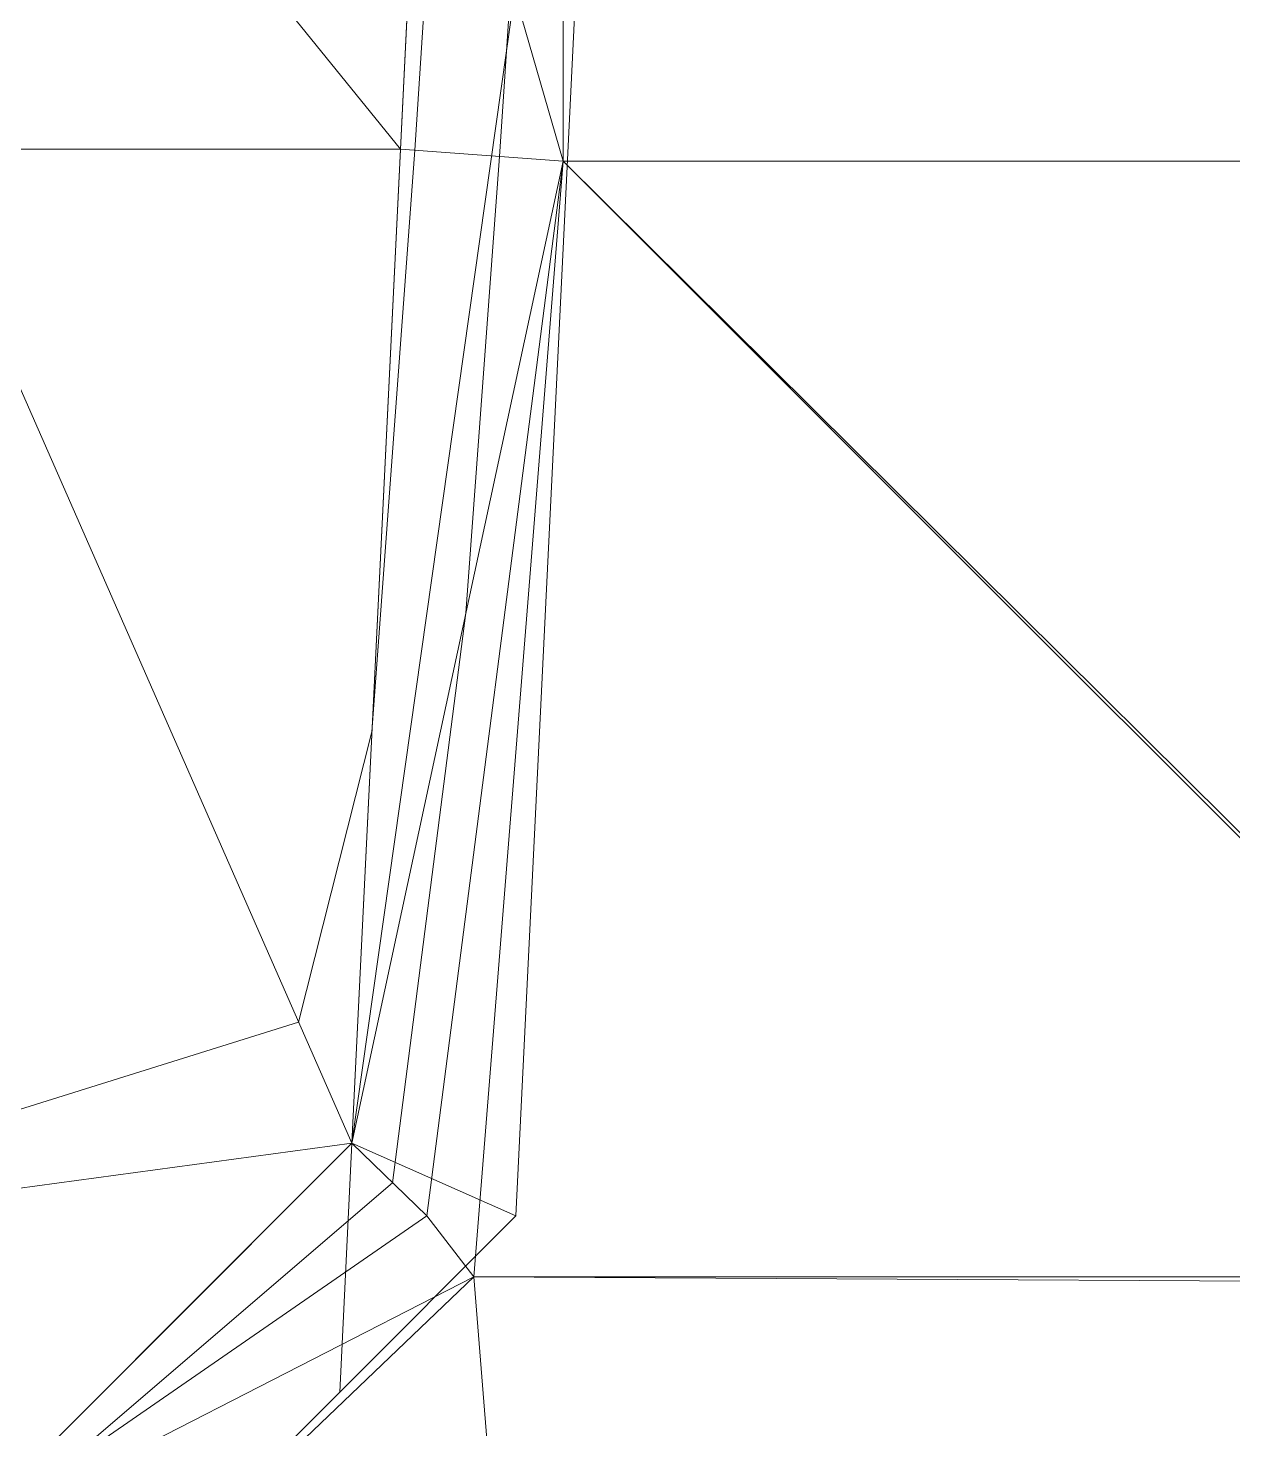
# Model space of a CAD drawing. Header units: millimetres. Extents: x -31422 to 28571, y -18299 to 14701.
# Drawn here: x -17868 to -14629, y -708 to 3059 of the extents above; entities that cross this region are included whole.
import ezdxf

# ---------------------------------------------------------------- set-up
doc = ezdxf.new("R2010")
doc.units = ezdxf.units.MM
for name, color, linetype, lineweight in [('A-WALL', 113, 'Continuous', 9), ('C-TOPO', 7, 'Continuous', 9), ('C-TOPO-MAJR', 7, 'Continuous', 9)]:
    doc.layers.add(name, color=color, linetype=linetype, lineweight=lineweight)

msp = doc.modelspace()

# ---------------------------------------------------------------- linework, layer by layer
at = {"layer": 'C-TOPO-MAJR'}
for points in [[(-20279.7, -956.5, 1000), (-19526.6, -408.1, 1000), (-19429.2, -277.4, 1000), (-19396.2, -287.3, 1000), (-19081.8, -221.9, 1000), (-17140.3, 386.3, 1000), (-16943, 1166.3, 1000), (-16827.8, 2730.3, 1000), (-16756.1, 3831.4, 1000), (-16753.5, 4002.8, 1000), (-16753.5, 4590.2, 1000), (-16741.4, 4707.6, 1000), (-16712.1, 5299.6, 1000), (-16714.4, 5318.7, 1000), (-16706.9, 5325.2, 1000), (-16484.8, 5448.3, 1000), (-15414.4, 5542.8, 1000), (-15216.2, 5630.7, 1000), (-14971, 5761.1, 1000), (-13429.2, 6583.3, 1000), (-10564.5, 6622.2, 1000), (-10429.2, 6623.5, 1000)], [(-17802.4, -829.8, 0), (-16887.5, -46.1, 0), (-16690.5, 1486, 0), (-16600, 2713.5, 0), (-16569.3, 3185.4, 0), (-16556.9, 4016.3, 0), (-16556.9, 4247.6, 0), (-16498.1, 4816.5, 0), (-16491.4, 4952, 0), (-16309, 4922, 0), (-14968.2, 5236.6, 0), (-13992.1, 5445.7, 0), (-13429.2, 5491.3, 0), (-13428.8, 5491.3, 0)]]:
    msp.add_polyline3d(points, dxfattribs=at)

# ---------------------------------------------------------------- meshes
at = {"layer": 'A-WALL'}
mesh = msp.add_polyface(dxfattribs=at)
corners = [(-17029.7, -608.7, -800), (-16997, 60.4, -800), (-16761.9, 4874.4, -800), (-16309, 4922, -800), (-16556, -135, -800)]
mesh.append_faces([[corners[k] for k in face] for face in [(1, 4, 0)]], dxfattribs={"vtx0": -1})
mesh.append_faces([[corners[k] for k in face] for face in [(3, 4, 1, 2)]], dxfattribs={"vtx1": -1})
mesh = msp.add_polyface(dxfattribs=at)
corners = [(-16761.9, 4874.4, 1000), (-16997, 60.4, 1000), (-17029.7, -608.7, 1000), (-16556, -135, 1000), (-16309, 4922, 1000)]
mesh.append_faces([[corners[k] for k in face] for face in [(1, 4, 0)]], dxfattribs={"vtx0": -1})
mesh.append_faces([[corners[k] for k in face] for face in [(3, 4, 1, 2)]], dxfattribs={"vtx1": -1})
mesh = msp.add_polyface(dxfattribs=at)
corners = [(-16309, 4922, -800), (-16309, 4922, 1000), (-16556, -135, 1000), (-16556, -135, -800)]
mesh.append_faces([[corners[k] for k in face] for face in [(2, 3, 0, 1)]])
mesh = msp.add_polyface(dxfattribs=at)
corners = [(-16761.9, 4874.4, -800), (-16997, 60.4, -800), (-17029.7, -608.7, -800), (-17029.7, -608.7, 1000), (-16997, 60.4, 1000), (-16761.9, 4874.4, 1000)]
mesh.append_faces([[corners[k] for k in face] for face in [(5, 0, 1, 4), (2, 3, 4, 1)]], dxfattribs={"vtx2": -1})
mesh = msp.add_polyface(dxfattribs=at)
corners = [(-16997, 60.4, -800), (-18161.1, -1103.7, -800), (-18161.1, -1103.7, 1000), (-16997, 60.4, 1000)]
mesh.append_faces([[corners[k] for k in face] for face in [(3, 0, 1, 2)]])
mesh = msp.add_polyface(dxfattribs=at)
corners = [(-16997, 60.4, -800), (-17029.7, -608.7, -800), (-17843, -1421.9, -800), (-18161.1, -1103.7, -800)]
mesh.append_faces([[corners[k] for k in face] for face in [(0, 1, 2, 3)]])
mesh = msp.add_polyface(dxfattribs=at)
corners = [(-16997, 60.4, 1000), (-18161.1, -1103.7, 1000), (-17843, -1421.9, 1000), (-17029.7, -608.7, 1000)]
mesh.append_faces([[corners[k] for k in face] for face in [(3, 0, 1, 2)]])
mesh = msp.add_polyface(dxfattribs=at)
corners = [(-16997, 60.4, -800), (-16997, 60.4, 1000), (-17029.7, -608.7, 1000), (-17029.7, -608.7, -800)]
mesh.append_faces([[corners[k] for k in face] for face in [(3, 0, 1, 2)]])
mesh = msp.add_polyface(dxfattribs=at)
corners = [(-17029.7, -608.7, 1000), (-17029.7, -608.7, -800), (-16556, -135, -800), (-16556, -135, 1000)]
mesh.append_faces([[corners[k] for k in face] for face in [(0, 1, 2, 3)]])
mesh = msp.add_polyface(dxfattribs=at)
corners = [(-17029.7, -608.7, -800), (-17029.7, -608.7, 1000), (-17843, -1421.9, 1000), (-17843, -1421.9, -800)]
mesh.append_faces([[corners[k] for k in face] for face in [(2, 3, 0, 1)]])
at = {"layer": 'C-TOPO'}
mesh = msp.add_polyface(dxfattribs=at)
corners = [(-18161.1, -1103.7, -700), (-18775.3, -1700.7, -700), (-17843, -1421.9, -800), (-18564, -2098, -800), (-18076.3, -1018.9, 200), (-19429.2, -667.6, 73.6), (-16669.2, -299, -795), (-16429.2, 2701, -750), (-16997, 60.4, 880), (-16796, -135, -735), (-16429.2, -3299, -940), (-19429.2, -269, 1020), (-17892.1, 3999.3, 2109.6), (-18172.2, 2733.1, 1864.3), (-16866.5, 2733.1, 1170), (-16882, 5315.3, 1260), (-19429.2, 5701, 2480), (-16804.6, 3999.3, 1260), (-16804.6, 4679.3, 1260), (-16429.2, 4025.1, -649.3), (-16709.2, 5318.8, 991.9), (-16429.2, 4847.3, -283.2), (-13429.2, -299, -820), (-13418.1, -316.4, -820.3), (-13418.1, -287.4, -817.3), (-13429.2, 2701, -820), (-13418.1, -309.4, -820), (-13429.2, -3299, -820), (-13412.6, -3308.3, -820.4), (-13423.7, 2703.9, -818.7), (-16309, 4922), (-14868.7, 5048, -623), (-13429.2, 5061.6, -820), (-13423.7, 2706.5, -817.8), (-13428, 5061.8, -819.5), (-19429.2, -3299, -830), (-19429.2, 2701, 2210)]
mesh.append_faces([[corners[k] for k in face] for face in [(0, 1, 2), (2, 1, 3), (0, 4, 5), (4, 2, 6), (2, 4, 0), (7, 8, 9), (6, 9, 4), (2, 10, 6), (4, 9, 8), (3, 10, 2), (4, 8, 11), (12, 13, 14), (13, 11, 8), (14, 13, 8), (15, 16, 12), (17, 18, 12), (19, 18, 17), (20, 18, 21), (19, 21, 18), (14, 8, 7), (17, 12, 14), (17, 14, 7), (12, 18, 15), (7, 9, 6), (6, 22, 7), (6, 23, 22), (24, 7, 22), (25, 7, 24), (23, 26, 22), (27, 28, 23), (24, 22, 26), (10, 27, 23), (25, 24, 29), (30, 19, 31), (19, 17, 7), (19, 7, 25), (19, 30, 21), (31, 19, 25), (32, 31, 33), (33, 34, 32), (33, 31, 25), (25, 29, 33), (10, 23, 6), (3, 35, 10), (12, 36, 13)]])

doc.saveas('drawing.dxf')
